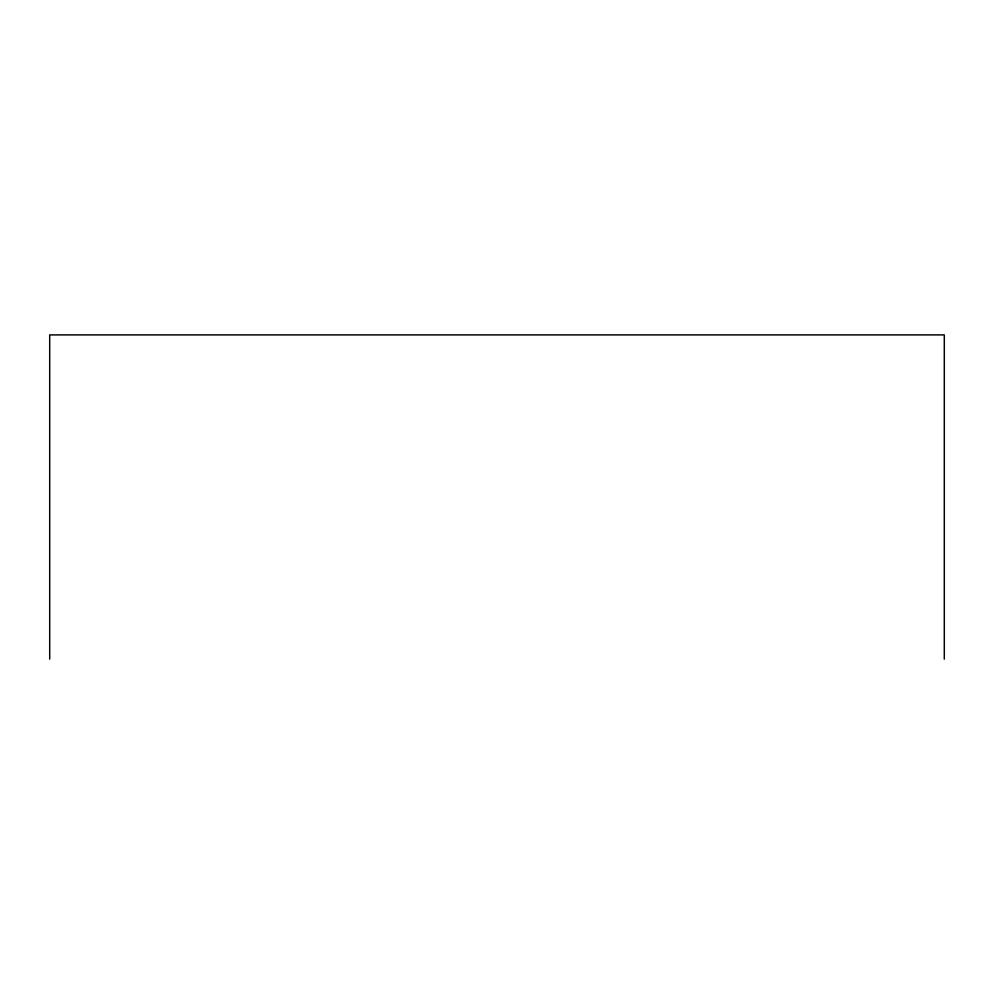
<?xml version="1.0" encoding="UTF-8"?>
<svg xmlns="http://www.w3.org/2000/svg" width="994" height="994" viewBox="0 0 994 994"><rect width="100%" height="100%" fill="white"/><g stroke="black" fill="none" stroke-linecap="round" stroke-linejoin="round"><path stroke-width="1.49" d="M944.3 659.097L944.3 334.903L49.7 334.903L49.7 659.097"/></g></svg>
